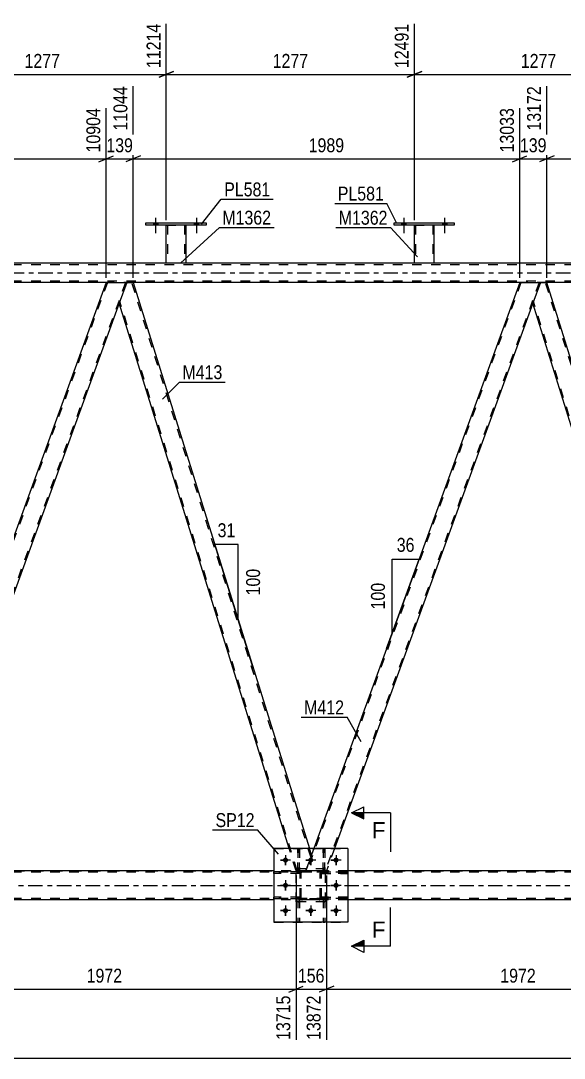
# Model space of a CAD drawing. Header units: millimetres. Extents: x -129 to 712, y -428 to 166.
# Drawn here: x 399 to 510.9, y -160.6 to 52.9 of the extents above; entities that cross this region are included whole.
import ezdxf

# ---------------------------------------------------------------- set-up
doc = ezdxf.new("R2010")
doc.units = ezdxf.units.MM
doc.linetypes.add('DXK_LINE_DOT2', pattern=[3.9198, 1.9599, -1.9599])
doc.linetypes.add('DXK_LINE_DOT3', pattern=[5.9187, 2.979, -0.9799, 0.9799, -0.9799])
doc.styles.add('Arial', font='ARIAL.TTF', dxfattribs={"height": 0.2})
doc.styles.add('Arial Narrow', font='ARIALN.TTF', dxfattribs={"height": 0.2})

# ---------------------------------------------------------------- blocks, each defined once
blk = doc.blocks.new('Part-232816670-5203 - 5056')
at = {"color": 2, "linetype": 'Continuous'}
for p, q in [((506, -1), (504.46, -5.25)), ((506, -1), (507.32, -1)), ((544.02, -118.75), (507.32, -1)), ((540.85, -122), (504.46, -5.25)), ((543.75, -119.49), (542.84, -122)), ((543.75, -119.49), (544.02, -118.75))]:
    blk.add_line(p, q, dxfattribs=at)
at = {"color": 7, "linetype": 'DXK_LINE_DOT2'}
for p, q in [((543.89, -119.12), (507.07, -1)), ((541.1, -122), (504.59, -4.88)), ((544, -118.81), (543.75, -119.49)), ((542.84, -122), (540.85, -122))]:
    blk.add_line(p, q, dxfattribs=at)
blk = doc.blocks.new('Part-232816670-5144 - 5056')
at = {"color": 7, "linetype": 'DXK_LINE_DOT2'}
for p, q in [((466.34, -122.24), (460.94, -122.24)), ((460.94, -122.24), (460.94, -122.56)), ((460.94, -122.56), (466.34, -122.56)), ((461.54, -122.56), (461.54, -122.24)), ((466.34, -122.56), (466.34, -122.24))]:
    blk.add_line(p, q, dxfattribs=at)
blk = doc.blocks.new('Part-232816670-5214 - 5056')
at = {"color": 7, "linetype": 'DXK_LINE_DOT2'}
for p, q in [((599.14, 2.68), (183.67, 2.68)), ((433.01, 3), (429.01, 3)), ((484.09, 3), (480.09, 3)), ((599.14, -0.68), (183.67, -0.68)), ((422.19, -1), (416.61, -1)), ((507.32, -1), (501.75, -1))]:
    blk.add_line(p, q, dxfattribs=at)
at = {"color": 2, "linetype": 'Continuous'}
for p, q in [((429.01, 3), (381.93, 3)), ((480.09, 3), (433.01, 3)), ((531.17, 3), (484.09, 3)), ((416.61, -1), (337.05, -1)), ((501.75, -1), (422.19, -1)), ((586.88, -1), (507.32, -1))]:
    blk.add_line(p, q, dxfattribs=at)
at = {"color": 7, "linetype": 'DXK_LINE_DOT3'}
blk.add_line((183.67, 1), (599.14, 1), dxfattribs=at)
blk = doc.blocks.new('Part-232816670-5078 - 5056')
at = {"color": 7, "linetype": 'DXK_LINE_DOT2'}
for p, q in [((460.94, -122.56), (460.94, -122.24)), ((460.94, -122.24), (466.34, -122.24)), ((466.34, -122.56), (460.94, -122.56)), ((461.54, -122.56), (461.54, -122.24)), ((466.34, -122.24), (466.34, -122.56))]:
    blk.add_line(p, q, dxfattribs=at)
blk = doc.blocks.new('Part-232816670-5083 - 5056')
at = {"color": 2, "linetype": 'Continuous'}
for p, q in [((466.34, -117.4), (451.14, -117.4)), ((451.14, -117.4), (451.14, -132.6)), ((466.34, -117.4), (466.34, -132.6)), ((466.34, -132.6), (451.14, -132.6))]:
    blk.add_line(p, q, dxfattribs=at)
blk = doc.blocks.new('Part-232816670-5137 - 5056')
at = {"color": 7, "linetype": 'DXK_LINE_DOT2'}
for p, q in [((460.94, -127.76), (460.94, -127.44)), ((460.94, -127.44), (466.34, -127.44)), ((466.34, -127.76), (460.94, -127.76)), ((461.54, -127.76), (461.54, -127.44)), ((466.34, -127.44), (466.34, -127.76))]:
    blk.add_line(p, q, dxfattribs=at)
blk = doc.blocks.new('Part-232816670-5084 - 5056')
at = {"color": 7, "linetype": 'DXK_LINE_DOT2'}
for p, q in [((451.14, -117.4), (451.14, -132.6)), ((451.14, -117.4), (466.34, -117.4)), ((466.34, -117.4), (466.34, -132.6)), ((451.14, -132.6), (466.34, -132.6))]:
    blk.add_line(p, q, dxfattribs=at)
blk = doc.blocks.new('Bolt-232816670-63813 - 5056')
at = {"linetype": 'Continuous'}
for points in [[(426.37, 10.84), (427.25, 10.84), (427.25, 11.32), (426.37, 11.32)], [(434.77, 10.84), (435.65, 10.84), (435.65, 11.32), (434.77, 11.32)]]:
    blk.add_hatch(color=1, dxfattribs=at).paths.add_polyline_path(points)
at = {"color": 1, "linetype": 'Continuous'}
for p, q in [((426.37, 11.32), (426.37, 10.84)), ((426.81, 12.32), (426.81, 9.2)), ((427.25, 11.32), (427.25, 10.84)), ((434.77, 11.32), (434.77, 10.84)), ((435.21, 12.32), (435.21, 9.2)), ((435.65, 11.32), (435.65, 10.84))]:
    blk.add_line(p, q, dxfattribs=at)
blk = doc.blocks.new('Part-232816670-5131 - 5056')
at = {"color": 2, "linetype": 'Continuous'}
blk.add_line((461.61, -117.4), (461.29, -117.4), dxfattribs=at)
at = {"color": 7, "linetype": 'DXK_LINE_DOT2'}
for p, q in [((461.29, -117.4), (461.29, -122.24)), ((461.61, -122.24), (461.61, -117.4)), ((461.29, -121.64), (461.61, -121.64)), ((461.29, -122.24), (461.61, -122.24))]:
    blk.add_line(p, q, dxfattribs=at)
blk = doc.blocks.new('Part-232816670-5142 - 5056')
at = {"color": 7, "linetype": 'DXK_LINE_DOT2'}
for p, q in [((456.54, -122.24), (451.14, -122.24)), ((451.14, -122.24), (451.14, -122.56)), ((456.54, -122.56), (451.14, -122.56)), ((455.94, -122.56), (455.94, -122.24)), ((456.54, -122.56), (456.54, -122.24))]:
    blk.add_line(p, q, dxfattribs=at)
blk = doc.blocks.new('Part-232816670-5119 - 5056')
at = {"color": 7, "linetype": 'DXK_LINE_DOT2'}
for p, q in [((599.14, -122.32), (-61.1, -122.32)), ((25.46, -122), (599.14, -122)), ((466.34, -122), (451.14, -122)), ((599.14, -127.68), (-61.1, -127.68)), ((466.34, -128), (451.14, -128))]:
    blk.add_line(p, q, dxfattribs=at)
at = {"color": 2, "linetype": 'Continuous'}
for p, q in [((451.14, -122), (210.93, -122)), ((599.14, -122), (466.34, -122)), ((451.14, -128), (210.93, -128)), ((599.14, -128), (466.34, -128))]:
    blk.add_line(p, q, dxfattribs=at)
at = {"color": 7, "linetype": 'DXK_LINE_DOT3'}
blk.add_line((-61.1, -125), (599.14, -125), dxfattribs=at)
blk = doc.blocks.new('Part-232816670-5128 - 5056')
at = {"color": 7, "linetype": 'DXK_LINE_DOT2'}
for p, q in [((456.41, -127.76), (456.09, -127.76)), ((456.09, -127.76), (456.09, -132.6)), ((456.41, -127.76), (456.41, -132.6)), ((456.09, -128.36), (456.41, -128.36)), ((456.09, -132.6), (456.41, -132.6))]:
    blk.add_line(p, q, dxfattribs=at)
blk = doc.blocks.new('Part-232816670-5198 - 5056')
at = {"color": 7, "linetype": 'DXK_LINE_DOT2'}
for p, q in [((502, -1), (457.96, -122)), ((505.75, -1), (461.71, -122)), ((506, -1), (504.46, -5.25)), ((459.38, -117.4), (457.71, -122)), ((463.64, -117.4), (461.96, -122)), ((461.96, -122), (457.71, -122))]:
    blk.add_line(p, q, dxfattribs=at)
at = {"color": 2, "linetype": 'Continuous'}
for p, q in [((501.75, -1), (459.38, -117.4)), ((501.75, -1), (506, -1)), ((504.46, -5.25), (463.64, -117.4))]:
    blk.add_line(p, q, dxfattribs=at)
blk = doc.blocks.new('Part-232816670-5134 - 5056')
at = {"color": 2, "linetype": 'Continuous'}
blk.add_line((456.41, -117.4), (456.09, -117.4), dxfattribs=at)
at = {"color": 7, "linetype": 'DXK_LINE_DOT2'}
for p, q in [((456.09, -117.4), (456.09, -122.24)), ((456.41, -122.24), (456.41, -117.4)), ((456.09, -121.64), (456.41, -121.64)), ((456.09, -122.24), (456.41, -122.24))]:
    blk.add_line(p, q, dxfattribs=at)
blk = doc.blocks.new('Part-232816670-5135 - 5056')
at = {"color": 7, "linetype": 'DXK_LINE_DOT2'}
for p, q in [((456.54, -127.44), (451.14, -127.44)), ((451.14, -127.76), (451.14, -127.44)), ((456.54, -127.76), (451.14, -127.76)), ((455.94, -127.76), (455.94, -127.44)), ((456.54, -127.44), (456.54, -127.76))]:
    blk.add_line(p, q, dxfattribs=at)
blk = doc.blocks.new('Part-232816670-5136 - 5056')
at = {"color": 7, "linetype": 'DXK_LINE_DOT2'}
for p, q in [((456.54, -122.24), (451.14, -122.24)), ((451.14, -122.56), (451.14, -122.24)), ((456.54, -122.56), (451.14, -122.56)), ((455.94, -122.56), (455.94, -122.24)), ((456.54, -122.24), (456.54, -122.56))]:
    blk.add_line(p, q, dxfattribs=at)
blk = doc.blocks.new('Part-232816670-63789 - 5056')
at = {"color": 2, "linetype": 'Continuous'}
for p, q in [((475.89, 10.84), (475.89, 11.32)), ((475.89, 11.32), (488.29, 11.32)), ((488.29, 10.84), (475.89, 10.84)), ((488.29, 11.32), (488.29, 10.84))]:
    blk.add_line(p, q, dxfattribs=at)
blk = doc.blocks.new('Part-232816670-63786 - 5056')
at = {"color": 2, "linetype": 'Continuous'}
for p, q in [((429.01, 3), (429.01, 10.84)), ((433.01, 10.84), (433.01, 3)), ((432.98, 3), (429.01, 3)), ((433.01, 3), (432.98, 3))]:
    blk.add_line(p, q, dxfattribs=at)
at = {"color": 7, "linetype": 'DXK_LINE_DOT2'}
for p, q in [((429.01, 10.84), (433.01, 10.84)), ((429.01, 10.84), (429.01, 10.84)), ((429.01, 10.84), (429.01, 10.84)), ((429.25, 10.84), (429.25, 3)), ((432.77, 10.84), (432.77, 3)), ((433.01, 10.84), (433.01, 10.84)), ((433.01, 10.84), (433.01, 10.84)), ((432.76, 3), (432.77, 3))]:
    blk.add_line(p, q, dxfattribs=at)
blk = doc.blocks.new('Part-232816670-5143 - 5056')
at = {"color": 7, "linetype": 'DXK_LINE_DOT2'}
for p, q in [((466.34, -127.44), (460.94, -127.44)), ((460.94, -127.44), (460.94, -127.76)), ((460.94, -127.76), (466.34, -127.76)), ((461.54, -127.76), (461.54, -127.44)), ((466.34, -127.76), (466.34, -127.44))]:
    blk.add_line(p, q, dxfattribs=at)
blk = doc.blocks.new('Part-232816670-5147 - 5056')
at = {"color": 7, "linetype": 'DXK_LINE_DOT2'}
for p, q in [((461.61, -127.76), (461.29, -127.76)), ((461.29, -127.76), (461.29, -132.6)), ((461.61, -127.76), (461.61, -132.6)), ((461.29, -128.36), (461.61, -128.36)), ((461.29, -132.6), (461.61, -132.6))]:
    blk.add_line(p, q, dxfattribs=at)
blk = doc.blocks.new('Part-232816670-5266 - 5056')
at = {"color": 7, "linetype": 'DXK_LINE_DOT2'}
for p, q in [((416.87, -1), (372.83, -122)), ((420.61, -1), (376.57, -122)), ((420.87, -1), (419.32, -5.25)), ((373.75, -118.75), (372.57, -122)), ((376.83, -122), (372.57, -122))]:
    blk.add_line(p, q, dxfattribs=at)
at = {"color": 2, "linetype": 'Continuous'}
for p, q in [((416.61, -1), (373.75, -118.75)), ((416.61, -1), (420.87, -1)), ((419.32, -5.25), (376.83, -122))]:
    blk.add_line(p, q, dxfattribs=at)
blk = doc.blocks.new('Part-232816670-5271 - 5056')
at = {"color": 2, "linetype": 'Continuous'}
for p, q in [((420.87, -1), (419.32, -5.25)), ((420.87, -1), (422.19, -1)), ((422.19, -1), (458.47, -117.4)), ((454.28, -117.4), (419.32, -5.25))]:
    blk.add_line(p, q, dxfattribs=at)
at = {"color": 7, "linetype": 'DXK_LINE_DOT2'}
for p, q in [((458.75, -119.12), (421.93, -1)), ((455.96, -122), (419.46, -4.88)), ((455.71, -122), (454.28, -117.4)), ((458.89, -118.75), (458.47, -117.4)), ((457.71, -122), (458.89, -118.75)), ((455.71, -122), (457.71, -122))]:
    blk.add_line(p, q, dxfattribs=at)
blk = doc.blocks.new('Part-232816670-63787 - 5056')
at = {"color": 2, "linetype": 'Continuous'}
for p, q in [((424.81, 10.84), (424.81, 11.32)), ((424.81, 11.32), (437.21, 11.32)), ((437.21, 10.84), (424.81, 10.84)), ((437.21, 11.32), (437.21, 10.84))]:
    blk.add_line(p, q, dxfattribs=at)
blk = doc.blocks.new('Part-232816670-5347 - 5056')
at = {"color": 7, "linetype": 'DXK_LINE_DOT2'}
for p, q in [((456.54, -127.44), (451.14, -127.44)), ((451.14, -127.44), (451.14, -127.76)), ((456.54, -127.76), (451.14, -127.76)), ((455.94, -127.76), (455.94, -127.44)), ((456.54, -127.76), (456.54, -127.44))]:
    blk.add_line(p, q, dxfattribs=at)
blk = doc.blocks.new('Part-232816670-5350 - 5056')
at = {"color": 7, "linetype": 'DXK_LINE_DOT2'}
for p, q in [((456.09, -122.24), (456.09, -117.4)), ((456.09, -117.4), (456.41, -117.4)), ((456.41, -117.4), (456.41, -122.24)), ((456.09, -121.64), (456.41, -121.64)), ((456.41, -122.24), (456.09, -122.24))]:
    blk.add_line(p, q, dxfattribs=at)
blk = doc.blocks.new('Part-232816670-5353 - 5056')
at = {"color": 7, "linetype": 'DXK_LINE_DOT2'}
for p, q in [((461.29, -122.24), (461.29, -117.4)), ((461.29, -117.4), (461.61, -117.4)), ((461.61, -117.4), (461.61, -122.24)), ((461.29, -121.64), (461.61, -121.64)), ((461.61, -122.24), (461.29, -122.24))]:
    blk.add_line(p, q, dxfattribs=at)
blk = doc.blocks.new('Part-232816670-5356 - 5056')
at = {"color": 7, "linetype": 'DXK_LINE_DOT2'}
for p, q in [((456.09, -127.76), (456.41, -127.76)), ((456.09, -127.76), (456.09, -132.6)), ((456.41, -127.76), (456.41, -132.6)), ((456.09, -128.36), (456.41, -128.36)), ((456.41, -132.6), (456.09, -132.6))]:
    blk.add_line(p, q, dxfattribs=at)
blk = doc.blocks.new('Part-232816670-5359 - 5056')
at = {"color": 7, "linetype": 'DXK_LINE_DOT2'}
for p, q in [((461.29, -127.76), (461.61, -127.76)), ((461.29, -127.76), (461.29, -132.6)), ((461.61, -127.76), (461.61, -132.6)), ((461.29, -128.36), (461.61, -128.36)), ((461.61, -132.6), (461.29, -132.6))]:
    blk.add_line(p, q, dxfattribs=at)
blk = doc.blocks.new('Part-232816670-5361 - 5056')
at = {"color": 7, "linetype": 'DXK_LINE_DOT2'}
for p, q in [((456.54, -122.48), (456.58, -122.29)), ((456.58, -122.29), (456.54, -122.48)), ((456.54, -127.52), (456.54, -122.48)), ((456.78, -122.48), (456.8, -122.38)), ((456.78, -127.52), (456.78, -122.48)), ((456.8, -122.38), (456.85, -122.31)), ((456.84, -122.03), (457.02, -122)), ((457.02, -122), (456.84, -122.03)), ((456.85, -122.31), (456.93, -122.25)), ((456.93, -122.25), (457.02, -122.24)), ((460.46, -122), (457.02, -122)), ((457.02, -122.24), (460.46, -122.24)), ((460.46, -122), (460.64, -122.03)), ((460.64, -122.03), (460.46, -122)), ((460.46, -122.24), (460.55, -122.25)), ((460.55, -122.25), (460.63, -122.31)), ((460.63, -122.31), (460.68, -122.38)), ((460.68, -122.38), (460.7, -122.48)), ((460.7, -127.52), (460.7, -122.48)), ((460.9, -122.29), (460.94, -122.48)), ((460.94, -122.48), (460.9, -122.29)), ((460.94, -127.52), (460.94, -122.48)), ((456.58, -127.7), (456.54, -127.52)), ((456.54, -127.52), (456.58, -127.7)), ((456.8, -127.61), (456.78, -127.52)), ((456.85, -127.69), (456.8, -127.61)), ((457.02, -128), (456.84, -127.96)), ((456.84, -127.96), (457.02, -128)), ((456.93, -127.74), (456.85, -127.69)), ((457.02, -127.76), (456.93, -127.74)), ((460.46, -127.76), (457.02, -127.76)), ((460.46, -128), (457.02, -128)), ((460.55, -127.74), (460.46, -127.76)), ((460.64, -127.96), (460.46, -128)), ((460.46, -128), (460.64, -127.96)), ((460.63, -127.69), (460.55, -127.74)), ((460.68, -127.61), (460.63, -127.69)), ((460.7, -127.52), (460.68, -127.61)), ((460.94, -127.52), (460.9, -127.7)), ((460.9, -127.7), (460.94, -127.52))]:
    blk.add_line(p, q, dxfattribs=at)
at = {"color": 7, "linetype": 'DXK_LINE_DOT3'}
blk.add_line((458.74, -125), (458.74, -125), dxfattribs=at)
at = {"color": 7, "linetype": 'DXK_LINE_DOT2'}
for centre, start, end in [((457.02, -122.48), 112.5, 157.5), ((457.02, -122.48), 112.5, 157.5), ((460.46, -122.48), 22.5, 67.5), ((460.46, -122.48), 22.5, 67.5), ((457.02, -127.52), 202.5, 247.5), ((457.02, -127.52), 202.5, 247.5), ((460.46, -127.52), 292.5, 337.5), ((460.46, -127.52), 292.5, 337.5)]:
    blk.add_arc(centre, 0.48, start, end, dxfattribs=at)
blk = doc.blocks.new('Part-232816670-5362 - 5056')
at = {"color": 7, "linetype": 'DXK_LINE_DOT2'}
for p, q in [((461.74, -121.6), (455.74, -121.6)), ((455.74, -128.4), (455.74, -121.6)), ((461.74, -128.4), (461.74, -121.6)), ((461.74, -128.4), (455.74, -128.4))]:
    blk.add_line(p, q, dxfattribs=at)
blk = doc.blocks.new('Part-232816670-5363 - 5056')
at = {"color": 7, "linetype": 'DXK_LINE_DOT2'}
for p, q in [((461.74, -121.6), (455.74, -121.6)), ((455.74, -128.4), (455.74, -121.6)), ((461.74, -128.4), (461.74, -121.6)), ((461.74, -128.4), (455.74, -128.4))]:
    blk.add_line(p, q, dxfattribs=at)
blk = doc.blocks.new('Part-232816670-5364 - 5056')
at = {"color": 7, "linetype": 'DXK_LINE_DOT2'}
for p, q in [((456.54, -122.48), (456.58, -122.29)), ((456.58, -122.29), (456.54, -122.48)), ((456.54, -127.52), (456.54, -122.48)), ((456.78, -122.48), (456.8, -122.38)), ((456.78, -127.52), (456.78, -122.48)), ((456.8, -122.38), (456.85, -122.31)), ((456.84, -122.03), (457.02, -122)), ((457.02, -122), (456.84, -122.03)), ((456.85, -122.31), (456.93, -122.25)), ((456.93, -122.25), (457.02, -122.24)), ((460.46, -122), (457.02, -122)), ((457.02, -122.24), (460.46, -122.24)), ((460.46, -122), (460.64, -122.03)), ((460.64, -122.03), (460.46, -122)), ((460.46, -122.24), (460.55, -122.25)), ((460.55, -122.25), (460.63, -122.31)), ((460.63, -122.31), (460.68, -122.38)), ((460.68, -122.38), (460.7, -122.48)), ((460.7, -127.52), (460.7, -122.48)), ((460.9, -122.29), (460.94, -122.48)), ((460.94, -122.48), (460.9, -122.29)), ((460.94, -127.52), (460.94, -122.48)), ((456.58, -127.7), (456.54, -127.52)), ((456.54, -127.52), (456.58, -127.7)), ((456.8, -127.61), (456.78, -127.52)), ((456.85, -127.69), (456.8, -127.61)), ((457.02, -128), (456.84, -127.96)), ((456.84, -127.96), (457.02, -128)), ((456.93, -127.74), (456.85, -127.69)), ((457.02, -127.76), (456.93, -127.74)), ((460.46, -127.76), (457.02, -127.76)), ((460.46, -128), (457.02, -128)), ((460.55, -127.74), (460.46, -127.76)), ((460.64, -127.96), (460.46, -128)), ((460.46, -128), (460.64, -127.96)), ((460.63, -127.69), (460.55, -127.74)), ((460.68, -127.61), (460.63, -127.69)), ((460.7, -127.52), (460.68, -127.61)), ((460.94, -127.52), (460.9, -127.7)), ((460.9, -127.7), (460.94, -127.52))]:
    blk.add_line(p, q, dxfattribs=at)
at = {"color": 7, "linetype": 'DXK_LINE_DOT3'}
blk.add_line((458.74, -125), (458.74, -125), dxfattribs=at)
at = {"color": 7, "linetype": 'DXK_LINE_DOT2'}
for centre, start, end in [((457.02, -122.48), 112.5, 157.5), ((457.02, -122.48), 112.5, 157.5), ((460.46, -122.48), 22.5, 67.5), ((460.46, -122.48), 22.5, 67.5), ((457.02, -127.52), 202.5, 247.5), ((457.02, -127.52), 202.5, 247.5), ((460.46, -127.52), 292.5, 337.5), ((460.46, -127.52), 292.5, 337.5)]:
    blk.add_arc(centre, 0.48, start, end, dxfattribs=at)
blk = doc.blocks.new('Part-232816670-63788 - 5056')
at = {"color": 2, "linetype": 'Continuous'}
for p, q in [((480.09, 3), (480.09, 10.84)), ((484.09, 10.84), (484.09, 3)), ((484.06, 3), (480.09, 3)), ((484.09, 3), (484.06, 3))]:
    blk.add_line(p, q, dxfattribs=at)
at = {"color": 7, "linetype": 'DXK_LINE_DOT2'}
for p, q in [((480.09, 10.84), (484.09, 10.84)), ((480.09, 10.84), (480.09, 10.84)), ((480.09, 10.84), (480.09, 10.84)), ((480.33, 10.84), (480.33, 3)), ((483.85, 10.84), (483.85, 3)), ((484.09, 10.84), (484.09, 10.84)), ((484.09, 10.84), (484.09, 10.84)), ((483.84, 3), (483.85, 3))]:
    blk.add_line(p, q, dxfattribs=at)
blk = doc.blocks.new('Bolt-232816670-5443 - 5056')
at = {"linetype": 'Continuous'}
for points in [[(454.06, -119.8, -1), (453.02, -119.8, -1)], [(459.26, -119.8, -1), (458.22, -119.8, -1)], [(464.46, -119.8, -1), (463.42, -119.8, -1)], [(454.06, -125, -1), (453.02, -125, -1)], [(464.46, -125, -1), (463.42, -125, -1)], [(454.06, -130.2, -1), (453.02, -130.2, -1)], [(459.26, -130.2, -1), (458.22, -130.2, -1)], [(464.46, -130.2, -1), (463.42, -130.2, -1)]]:
    blk.add_hatch(color=1, dxfattribs=at).paths.add_polyline_path(points)
at = {"color": 1, "linetype": 'Continuous'}
for p, q in [((453.54, -118.76), (453.54, -120.84)), ((458.74, -118.76), (458.74, -120.84)), ((463.94, -118.76), (463.94, -120.84)), ((454.58, -119.8), (452.5, -119.8)), ((459.78, -119.8), (457.7, -119.8)), ((464.98, -119.8), (462.9, -119.8)), ((454.58, -125), (452.5, -125)), ((453.54, -123.96), (453.54, -126.04)), ((464.98, -125), (462.9, -125)), ((463.94, -123.96), (463.94, -126.04)), ((454.58, -130.2), (452.5, -130.2)), ((453.54, -129.16), (453.54, -131.24)), ((459.78, -130.2), (457.7, -130.2)), ((458.74, -129.16), (458.74, -131.24)), ((464.98, -130.2), (462.9, -130.2)), ((463.94, -129.16), (463.94, -131.24))]:
    blk.add_line(p, q, dxfattribs=at)
blk = doc.blocks.new('Bolt-232816670-5444 - 5056')
at = {"color": 1, "linetype": 'Continuous'}
for p, q in [((453.54, -118.76), (453.54, -119.45)), ((458.74, -118.76), (458.74, -119.45)), ((463.94, -118.76), (463.94, -119.45)), ((452.5, -119.8), (453.19, -119.8)), ((453.54, -120.84), (453.54, -120.14)), ((454.58, -119.8), (453.89, -119.8)), ((457.7, -119.8), (458.39, -119.8)), ((458.74, -120.84), (458.74, -120.14)), ((459.78, -119.8), (459.09, -119.8)), ((462.9, -119.8), (463.59, -119.8)), ((463.94, -120.84), (463.94, -120.14)), ((464.98, -119.8), (464.29, -119.8)), ((452.5, -125), (453.19, -125)), ((453.54, -123.96), (453.54, -124.65)), ((453.54, -126.04), (453.54, -125.34)), ((454.58, -125), (453.89, -125)), ((462.9, -125), (463.59, -125)), ((463.94, -123.96), (463.94, -124.65)), ((463.94, -126.04), (463.94, -125.34)), ((464.98, -125), (464.29, -125)), ((452.5, -130.2), (453.19, -130.2)), ((453.54, -129.16), (453.54, -129.85)), ((454.58, -130.2), (453.89, -130.2)), ((457.7, -130.2), (458.39, -130.2)), ((458.74, -129.16), (458.74, -129.85)), ((459.78, -130.2), (459.09, -130.2)), ((462.9, -130.2), (463.59, -130.2)), ((463.94, -129.16), (463.94, -129.85)), ((464.98, -130.2), (464.29, -130.2)), ((453.54, -131.24), (453.54, -130.54)), ((458.74, -131.24), (458.74, -130.54)), ((463.94, -131.24), (463.94, -130.54))]:
    blk.add_line(p, q, dxfattribs=at)
blk = doc.blocks.new('Bolt-232816670-63812 - 5056')
at = {"linetype": 'Continuous'}
for points in [[(426.37, 10.84), (427.25, 10.84), (427.25, 11.32), (426.37, 11.32)], [(434.77, 10.84), (435.65, 10.84), (435.65, 11.32), (434.77, 11.32)]]:
    blk.add_hatch(color=1, dxfattribs=at).paths.add_polyline_path(points)
at = {"color": 1, "linetype": 'Continuous'}
for p, q in [((426.37, 11.32), (426.37, 10.84)), ((426.81, 12.32), (426.81, 9.2)), ((427.25, 11.32), (427.25, 10.84)), ((434.77, 11.32), (434.77, 10.84)), ((435.21, 12.32), (435.21, 9.2)), ((435.65, 11.32), (435.65, 10.84))]:
    blk.add_line(p, q, dxfattribs=at)
blk = doc.blocks.new('Bolt-232816670-63814 - 5056')
at = {"linetype": 'Continuous'}
for points in [[(477.45, 10.84), (478.33, 10.84), (478.33, 11.32), (477.45, 11.32)], [(485.85, 10.84), (486.73, 10.84), (486.73, 11.32), (485.85, 11.32)]]:
    blk.add_hatch(color=1, dxfattribs=at).paths.add_polyline_path(points)
at = {"color": 1, "linetype": 'Continuous'}
for p, q in [((477.45, 11.32), (477.45, 10.84)), ((477.89, 12.32), (477.89, 9.2)), ((478.33, 11.32), (478.33, 10.84)), ((485.85, 11.32), (485.85, 10.84)), ((486.29, 12.32), (486.29, 9.2)), ((486.73, 11.32), (486.73, 10.84))]:
    blk.add_line(p, q, dxfattribs=at)
blk = doc.blocks.new('Bolt-232816670-63815 - 5056')
at = {"linetype": 'Continuous'}
for points in [[(477.45, 10.84), (478.33, 10.84), (478.33, 11.32), (477.45, 11.32)], [(485.85, 10.84), (486.73, 10.84), (486.73, 11.32), (485.85, 11.32)]]:
    blk.add_hatch(color=1, dxfattribs=at).paths.add_polyline_path(points)
at = {"color": 1, "linetype": 'Continuous'}
for p, q in [((477.45, 11.32), (477.45, 10.84)), ((477.89, 12.32), (477.89, 9.2)), ((478.33, 11.32), (478.33, 10.84)), ((485.85, 11.32), (485.85, 10.84)), ((486.29, 12.32), (486.29, 9.2)), ((486.73, 11.32), (486.73, 10.84))]:
    blk.add_line(p, q, dxfattribs=at)
blk = doc.blocks.new('StraightDimension-232816670-81063 - 5056')
at = {"color": 7, "linetype": 'Continuous'}
for p, q in [((455.71, -123), (455.71, -156.8)), ((461.96, -123), (461.96, -156.8)), ((454.21, -146.96), (457.21, -145.76)), ((455.71, -146.36), (461.96, -146.36)), ((463.46, -145.76), (460.46, -146.96))]:
    blk.add_line(p, q, dxfattribs=at)
at = {"color": 0}
blk.add_wipeout([(462.18, -145.61), (462.18, -141.41), (455.49, -141.41), (455.49, -145.61)], dxfattribs=at)
at = {"color": 0, "linetype": 'Continuous'}
blk.add_wipeout([(461.36, -147.06), (457.16, -147.06), (457.16, -157.4), (461.36, -157.4)], dxfattribs=at)
at = {"color": 3, "style": 'Arial Narrow'}
blk.add_text('156', height=2.863, dxfattribs=at).set_placement((456.09, -145.01))
at = {"color": 3, "linetype": 'Continuous', "style": 'Arial Narrow'}
blk.add_text('13872', height=2.863, rotation=90.0002, dxfattribs=at).set_placement((460.76, -156.8))
blk = doc.blocks.new('StraightDimension-232816670-81762 - 5056')
at = {"color": 7, "linetype": 'Continuous'}
for p, q in [((429.01, 11.84), (429.01, 52.28)), ((480.09, 11.84), (480.09, 52.28)), ((430.51, 42.44), (427.51, 41.24)), ((429.01, 41.84), (480.09, 41.84)), ((478.59, 41.24), (481.59, 42.44))]:
    blk.add_line(p, q, dxfattribs=at)
at = {"color": 0, "linetype": 'Continuous'}
blk.add_wipeout([(479.49, 52.88), (475.29, 52.88), (475.29, 42.54), (479.49, 42.54)], dxfattribs=at)
at = {"color": 0}
blk.add_wipeout([(458.81, 42.59), (458.81, 46.79), (450.3, 46.79), (450.3, 42.59)], dxfattribs=at)
at = {"color": 3, "linetype": 'Continuous', "style": 'Arial Narrow'}
blk.add_text('12491', height=2.863, rotation=90.0002, dxfattribs=at).set_placement((478.89, 43.14))
at = {"color": 3, "style": 'Arial Narrow'}
blk.add_text('1277', height=2.863, dxfattribs=at).set_placement((450.9, 43.19))
blk = doc.blocks.new('StraightDimension-232816670-37221 - 5056')
at = {"color": 7, "linetype": 'Continuous'}
for p, q in [((507.32, 0), (507.32, 39.42)), ((586.88, 0), (586.88, 34.92)), ((508.82, 25.08), (505.82, 23.88)), ((507.32, 24.48), (586.88, 24.48)), ((585.38, 23.88), (588.38, 25.08))]:
    blk.add_line(p, q, dxfattribs=at)
at = {"color": 0, "linetype": 'Continuous'}
blk.add_wipeout([(586.28, 35.52), (582.08, 35.52), (582.08, 25.18), (586.28, 25.18)], dxfattribs=at)
at = {"color": 0}
blk.add_wipeout([(551.36, 25.23), (551.36, 29.43), (542.84, 29.43), (542.84, 25.23)], dxfattribs=at)
at = {"color": 3, "linetype": 'Continuous', "style": 'Arial Narrow'}
blk.add_text('15161', height=2.863, rotation=90.0002, dxfattribs=at).set_placement((585.68, 25.78))
at = {"color": 3, "style": 'Arial Narrow'}
blk.add_text('1989', height=2.863, dxfattribs=at).set_placement((543.44, 25.83))
blk = doc.blocks.new('StraightDimension-232816670-81062 - 5056')
at = {"color": 7, "linetype": 'Continuous'}
for p, q in [((461.96, -123), (461.96, -156.8)), ((540.85, -123), (540.85, -156.8)), ((463.46, -145.76), (460.46, -146.96)), ((461.96, -146.36), (540.85, -146.36)), ((539.35, -146.96), (542.35, -145.76))]:
    blk.add_line(p, q, dxfattribs=at)
at = {"color": 0}
blk.add_wipeout([(505.66, -145.61), (505.66, -141.41), (497.15, -141.41), (497.15, -145.61)], dxfattribs=at)
at = {"color": 0, "linetype": 'Continuous'}
blk.add_wipeout([(540.25, -147.06), (536.05, -147.06), (536.05, -157.4), (540.25, -157.4)], dxfattribs=at)
at = {"color": 3, "style": 'Arial Narrow'}
blk.add_text('1972', height=2.863, dxfattribs=at).set_placement((497.75, -145.01))
at = {"color": 3, "linetype": 'Continuous', "style": 'Arial Narrow'}
blk.add_text('15844', height=2.863, rotation=90.0002, dxfattribs=at).set_placement((539.65, -156.8))
blk = doc.blocks.new('StraightDimension-232816670-81763 - 5056')
at = {"color": 7, "linetype": 'Continuous'}
for p, q in [((429.01, 11.84), (429.01, 52.28)), ((377.93, 11.84), (377.93, 50.45)), ((379.43, 42.44), (376.43, 41.24)), ((377.93, 41.84), (429.01, 41.84)), ((427.51, 41.24), (430.51, 42.44))]:
    blk.add_line(p, q, dxfattribs=at)
at = {"color": 0, "linetype": 'Continuous'}
blk.add_wipeout([(428.41, 52.88), (424.21, 52.88), (424.21, 42.54), (428.41, 42.54)], dxfattribs=at)
at = {"color": 0}
blk.add_wipeout([(407.73, 42.59), (407.73, 46.79), (399.22, 46.79), (399.22, 42.59)], dxfattribs=at)
at = {"color": 3, "linetype": 'Continuous', "style": 'Arial Narrow'}
blk.add_text('11214', height=2.863, rotation=90.0002, dxfattribs=at).set_placement((427.81, 43.14))
at = {"color": 3, "style": 'Arial Narrow'}
blk.add_text('1277', height=2.863, dxfattribs=at).set_placement((399.82, 43.19))
blk = doc.blocks.new('StraightDimension-232816670-81064 - 5056')
at = {"color": 7, "linetype": 'Continuous'}
for p, q in [((376.83, -123), (376.83, -156.8)), ((455.71, -123), (455.71, -156.8)), ((378.33, -145.76), (375.33, -146.96)), ((376.83, -146.36), (455.71, -146.36)), ((454.21, -146.96), (457.21, -145.76))]:
    blk.add_line(p, q, dxfattribs=at)
at = {"color": 0}
blk.add_wipeout([(420.53, -145.61), (420.53, -141.41), (412.01, -141.41), (412.01, -145.61)], dxfattribs=at)
at = {"color": 0, "linetype": 'Continuous'}
blk.add_wipeout([(455.11, -147.06), (450.91, -147.06), (450.91, -157.4), (455.11, -157.4)], dxfattribs=at)
at = {"color": 3, "style": 'Arial Narrow'}
blk.add_text('1972', height=2.863, dxfattribs=at).set_placement((412.61, -145.01))
at = {"color": 3, "linetype": 'Continuous', "style": 'Arial Narrow'}
blk.add_text('13715', height=2.863, rotation=90.0002, dxfattribs=at).set_placement((454.51, -156.8))
blk = doc.blocks.new('StraightDimension-232816670-37222 - 5056')
at = {"color": 7, "linetype": 'Continuous'}
for p, q in [((507.32, 0), (507.32, 39.42)), ((501.75, 0), (501.75, 34.92)), ((500.25, 23.88), (503.25, 25.08)), ((501.75, 24.48), (507.32, 24.48)), ((508.82, 25.08), (505.82, 23.88))]:
    blk.add_line(p, q, dxfattribs=at)
at = {"color": 0}
blk.add_wipeout([(507.88, 25.23), (507.88, 29.43), (501.19, 29.43), (501.19, 25.23)], dxfattribs=at)
at = {"color": 0, "linetype": 'Continuous'}
blk.add_wipeout([(506.72, 40.02), (502.52, 40.02), (502.52, 29.68), (506.72, 29.68)], dxfattribs=at)
at = {"color": 3, "linetype": 'Continuous', "style": 'Arial Narrow'}
blk.add_text('13172', height=2.863, rotation=90.0002, dxfattribs=at).set_placement((506.12, 30.28))
at = {"color": 3, "style": 'Arial Narrow'}
blk.add_text('139', height=2.863, dxfattribs=at).set_placement((501.79, 25.83))
blk = doc.blocks.new('AngleDimension-232816670-62145 - 5056')
at = {"color": 7, "linetype": 'Continuous'}
for p, q in [((475.5, -57.88), (481.04, -57.88)), ((475.5, -73.1), (481.04, -57.88)), ((475.5, -73.1), (475.5, -57.88)), ((474.35, -76.27), (475.5, -73.1))]:
    blk.add_line(p, q, dxfattribs=at)
at = {"color": 0}
for points in [[(480.7, -56.98), (480.7, -52.78), (475.84, -52.78), (475.84, -56.98)], [(474.6, -62.15), (470.4, -62.15), (470.4, -68.83), (474.6, -68.83)]]:
    blk.add_wipeout(points, dxfattribs=at)
at = {"color": 3, "style": 'Arial Narrow'}
blk.add_text('36', height=2.863, dxfattribs=at).set_placement((476.44, -56.38))
blk.add_text('100', height=2.863, rotation=90.0002, dxfattribs=at).set_placement((474, -68.23))
blk = doc.blocks.new('StraightDimension-232816670-37223 - 5056')
at = {"color": 7, "linetype": 'Continuous'}
for p, q in [((422.19, 0), (422.19, 39.42)), ((501.75, 0), (501.75, 34.92)), ((423.69, 25.08), (420.69, 23.88)), ((422.19, 24.48), (501.75, 24.48)), ((500.25, 23.88), (503.25, 25.08))]:
    blk.add_line(p, q, dxfattribs=at)
at = {"color": 0, "linetype": 'Continuous'}
blk.add_wipeout([(501.15, 35.52), (496.95, 35.52), (496.95, 25.18), (501.15, 25.18)], dxfattribs=at)
at = {"color": 0}
blk.add_wipeout([(466.22, 25.23), (466.22, 29.43), (457.71, 29.43), (457.71, 25.23)], dxfattribs=at)
at = {"color": 3, "linetype": 'Continuous', "style": 'Arial Narrow'}
blk.add_text('13033', height=2.863, rotation=90.0002, dxfattribs=at).set_placement((500.55, 25.78))
at = {"color": 3, "style": 'Arial Narrow'}
blk.add_text('1989', height=2.863, dxfattribs=at).set_placement((458.31, 25.83))
blk = doc.blocks.new('StraightDimension-232816670-37224 - 5056')
at = {"color": 7, "linetype": 'Continuous'}
for p, q in [((422.19, 0), (422.19, 39.42)), ((416.61, 0), (416.61, 34.92)), ((415.11, 23.88), (418.11, 25.08)), ((416.61, 24.48), (422.19, 24.48)), ((423.69, 25.08), (420.69, 23.88))]:
    blk.add_line(p, q, dxfattribs=at)
at = {"color": 0}
blk.add_wipeout([(422.74, 25.23), (422.74, 29.43), (416.06, 29.43), (416.06, 25.23)], dxfattribs=at)
at = {"color": 0, "linetype": 'Continuous'}
blk.add_wipeout([(421.59, 40.02), (417.39, 40.02), (417.39, 29.68), (421.59, 29.68)], dxfattribs=at)
at = {"color": 3, "linetype": 'Continuous', "style": 'Arial Narrow'}
blk.add_text('11044', height=2.863, rotation=90.0002, dxfattribs=at).set_placement((420.99, 30.28))
at = {"color": 3, "style": 'Arial Narrow'}
blk.add_text('139', height=2.863, dxfattribs=at).set_placement((416.66, 25.83))
blk = doc.blocks.new('StraightDimension-232816670-37225 - 5056')
at = {"color": 7, "linetype": 'Continuous'}
for p, q in [((337.05, 0), (337.05, 37.59)), ((416.61, 0), (416.61, 34.92)), ((338.55, 25.08), (335.55, 23.88)), ((337.05, 24.48), (416.61, 24.48)), ((415.11, 23.88), (418.11, 25.08))]:
    blk.add_line(p, q, dxfattribs=at)
at = {"color": 0, "linetype": 'Continuous'}
blk.add_wipeout([(416.01, 35.52), (411.81, 35.52), (411.81, 25.18), (416.01, 25.18)], dxfattribs=at)
at = {"color": 0}
blk.add_wipeout([(381.09, 25.23), (381.09, 29.43), (372.58, 29.43), (372.58, 25.23)], dxfattribs=at)
at = {"color": 3, "linetype": 'Continuous', "style": 'Arial Narrow'}
blk.add_text('10904', height=2.863, rotation=90.0002, dxfattribs=at).set_placement((415.41, 25.78))
at = {"color": 3, "style": 'Arial Narrow'}
blk.add_text('1989', height=2.863, dxfattribs=at).set_placement((373.18, 25.83))
blk = doc.blocks.new('StraightDimension-232816670-79061 - 5056')
at = {"color": 7, "linetype": 'Continuous'}
blk.add_line((-74, -160.57), (657.63, -160.57), dxfattribs=at)
blk = doc.blocks.new('AngleDimension-232816670-62201 - 5056')
at = {"color": 7, "linetype": 'Continuous'}
for p, q in [((443.8, -54.87), (438.98, -54.87)), ((443.8, -70.34), (438.98, -54.87)), ((443.8, -70.34), (443.8, -54.87)), ((446.97, -80.52), (443.8, -70.34))]:
    blk.add_line(p, q, dxfattribs=at)
at = {"color": 0}
for points in [[(443.82, -53.97), (443.82, -49.77), (438.96, -49.77), (438.96, -53.97)], [(448.9, -59.26), (444.7, -59.26), (444.7, -65.95), (448.9, -65.95)]]:
    blk.add_wipeout(points, dxfattribs=at)
at = {"color": 3, "style": 'Arial Narrow'}
blk.add_text('31', height=2.863, dxfattribs=at).set_placement((439.56, -53.37))
blk.add_text('100', height=2.863, rotation=90.0002, dxfattribs=at).set_placement((448.3, -65.35))
blk = doc.blocks.new('StraightDimension-232816670-81761 - 5056')
at = {"color": 7, "linetype": 'Continuous'}
for p, q in [((480.09, 11.84), (480.09, 52.28)), ((531.17, 11.84), (531.17, 52.28)), ((481.59, 42.44), (478.59, 41.24)), ((480.09, 41.84), (531.17, 41.84)), ((529.67, 41.24), (532.67, 42.44))]:
    blk.add_line(p, q, dxfattribs=at)
at = {"color": 0, "linetype": 'Continuous'}
blk.add_wipeout([(530.57, 52.88), (526.37, 52.88), (526.37, 42.54), (530.57, 42.54)], dxfattribs=at)
at = {"color": 0}
blk.add_wipeout([(509.89, 42.59), (509.89, 46.79), (501.38, 46.79), (501.38, 42.59)], dxfattribs=at)
at = {"color": 3, "linetype": 'Continuous', "style": 'Arial Narrow'}
blk.add_text('13769', height=2.863, rotation=90.0002, dxfattribs=at).set_placement((529.97, 43.14))
at = {"color": 3, "style": 'Arial Narrow'}
blk.add_text('1277', height=2.863, dxfattribs=at).set_placement((501.98, 43.19))
blk = doc.blocks.new('Mark-232816670-5079 - 5056')
at = {"color": 0}
blk.add_wipeout([(447.18, -113.01), (447.18, -110.01), (439.14, -110.01), (439.14, -113.01)], dxfattribs=at)
blk.add_wipeout([(447.18, -113.01), (447.18, -110.01), (439.14, -110.01), (439.14, -113.01)], dxfattribs=at)
at = {"color": 30, "linetype": 'Continuous'}
for p in [(438.54, -113.61), (452.13, -118.55)]:
    blk.add_line(p, (447.78, -113.61), dxfattribs=at)
at = {"color": 3, "style": 'Arial Narrow'}
blk.add_text('SP12', height=2.863, dxfattribs=at).set_placement((439.14, -113.01))
blk = doc.blocks.new('SectionMark-232816670-6627 - 5056')
at = {"linetype": 'Continuous'}
for points in [[(469.63, -110.07), (469.63, -111.32), (467.13, -110.07)], [(469.63, -136.29), (469.63, -137.54), (467.13, -137.54)]]:
    blk.add_hatch(color=6, dxfattribs=at).paths.add_polyline_path(points)
at = {"color": 6, "linetype": 'Continuous'}
for p, q in [((467.13, -110.07), (469.63, -108.82)), ((469.63, -111.32), (469.63, -108.82)), ((475.13, -110.07), (467.13, -110.07)), ((467.13, -110.07), (469.63, -111.32)), ((467.13, -137.54), (469.63, -136.29)), ((469.63, -136.29), (469.63, -138.79)), ((475.13, -137.54), (467.13, -137.54)), ((469.63, -138.79), (467.13, -137.54))]:
    blk.add_line(p, q, dxfattribs=at)
at = {"color": 0, "linetype": 'Continuous'}
for points in [[(474.13, -115.32), (474.13, -111.82), (471.28, -111.82), (471.28, -115.32)], [(474.13, -135.79), (474.13, -132.29), (471.28, -132.29), (471.28, -135.79)]]:
    blk.add_wipeout(points, dxfattribs=at)
at = {"color": 6, "linetype": 'Continuous'}
for p, q in [((475.13, -110.07), (475.13, -118.07)), ((475.13, -137.54), (475.13, -129.54))]:
    blk.add_line(p, q, dxfattribs=at)
at = {"color": 3, "linetype": 'Continuous', "style": 'Arial'}
for p in [(471.28, -115.32), (471.28, -135.79)]:
    blk.add_text('F', height=3.34, dxfattribs=at).set_placement(p)
blk = doc.blocks.new('Mark-232816670-38118 - 5056')
at = {"color": 0}
blk.add_wipeout([(465.6, -89.82), (465.6, -86.82), (457.38, -86.82), (457.38, -89.82)], dxfattribs=at)
blk.add_wipeout([(465.6, -89.82), (465.6, -86.82), (457.38, -86.82), (457.38, -89.82)], dxfattribs=at)
at = {"color": 30, "linetype": 'Continuous'}
for p in [(456.78, -90.42), (469.09, -95.5)]:
    blk.add_line(p, (466.2, -90.42), dxfattribs=at)
at = {"color": 3, "style": 'Arial Narrow'}
blk.add_text('M412', height=2.863, dxfattribs=at).set_placement((457.38, -89.82))
blk = doc.blocks.new('Mark-232816670-81578 - 5056')
at = {"color": 0}
blk.add_wipeout([(450.59, 10.94), (450.59, 13.94), (440.53, 13.94), (440.53, 10.94)], dxfattribs=at)
blk.add_wipeout([(450.59, 10.94), (450.59, 13.94), (440.53, 13.94), (440.53, 10.94)], dxfattribs=at)
at = {"color": 30, "linetype": 'Continuous'}
for p, q in [((431.91, 3), (439.93, 10.34)), ((439.93, 10.34), (451.19, 10.34))]:
    blk.add_line(p, q, dxfattribs=at)
at = {"color": 3, "style": 'Arial Narrow'}
blk.add_text('M1362', height=2.863, dxfattribs=at).set_placement((440.53, 10.94))
blk = doc.blocks.new('Mark-232816670-38154 - 5056')
at = {"color": 0}
blk.add_wipeout([(440.55, -20.86), (440.55, -17.86), (432.33, -17.86), (432.33, -20.86)], dxfattribs=at)
blk.add_wipeout([(440.55, -20.86), (440.55, -17.86), (432.33, -17.86), (432.33, -20.86)], dxfattribs=at)
at = {"color": 30, "linetype": 'Continuous'}
for p, q in [((428.19, -24.99), (431.73, -21.46)), ((431.73, -21.46), (441.15, -21.46))]:
    blk.add_line(p, q, dxfattribs=at)
at = {"color": 3, "style": 'Arial Narrow'}
blk.add_text('M413', height=2.863, dxfattribs=at).set_placement((432.33, -20.86))
blk = doc.blocks.new('Mark-232816670-81581 - 5056')
at = {"color": 0}
blk.add_wipeout([(450.43, 16.75), (450.43, 19.75), (440.92, 19.75), (440.92, 16.75)], dxfattribs=at)
blk.add_wipeout([(450.43, 16.75), (450.43, 19.75), (440.92, 19.75), (440.92, 16.75)], dxfattribs=at)
at = {"color": 30, "linetype": 'Continuous'}
for p, q in [((436.24, 11.05), (440.32, 16.15)), ((440.32, 16.15), (451.03, 16.15))]:
    blk.add_line(p, q, dxfattribs=at)
at = {"color": 3, "style": 'Arial Narrow'}
blk.add_text('PL581', height=2.863, dxfattribs=at).set_placement((440.92, 16.75))
blk = doc.blocks.new('Mark-232816670-81584 - 5056')
at = {"color": 0}
blk.add_wipeout([(474.55, 10.92), (474.55, 13.92), (464.5, 13.92), (464.5, 10.92)], dxfattribs=at)
blk.add_wipeout([(474.55, 10.92), (474.55, 13.92), (464.5, 13.92), (464.5, 10.92)], dxfattribs=at)
at = {"color": 30, "linetype": 'Continuous'}
for p in [(463.9, 10.32), (480.68, 4.34)]:
    blk.add_line(p, (475.15, 10.32), dxfattribs=at)
at = {"color": 3, "style": 'Arial Narrow'}
blk.add_text('M1362', height=2.863, dxfattribs=at).set_placement((464.5, 10.92))
blk = doc.blocks.new('Mark-232816670-81587 - 5056')
at = {"color": 0}
blk.add_wipeout([(473.8, 15.89), (473.8, 18.89), (464.3, 18.89), (464.3, 15.89)], dxfattribs=at)
blk.add_wipeout([(473.8, 15.89), (473.8, 18.89), (464.3, 18.89), (464.3, 15.89)], dxfattribs=at)
at = {"color": 30, "linetype": 'Continuous'}
for p in [(463.7, 15.29), (476.47, 11.14)]:
    blk.add_line(p, (474.4, 15.29), dxfattribs=at)
at = {"color": 3, "style": 'Arial Narrow'}
blk.add_text('PL581', height=2.863, dxfattribs=at).set_placement((464.3, 15.89))

msp = doc.modelspace()

# ---------------------------------------------------------------- block references
for name in ['Part-232816670-63787 - 5056', 'Bolt-232816670-63813 - 5056', 'Bolt-232816670-63812 - 5056', 'Part-232816670-63786 - 5056', 'Part-232816670-63789 - 5056', 'Bolt-232816670-63814 - 5056', 'Bolt-232816670-63815 - 5056', 'Part-232816670-63788 - 5056', 'Part-232816670-5214 - 5056', 'Part-232816670-5266 - 5056', 'Part-232816670-5271 - 5056', 'Part-232816670-5198 - 5056', 'Part-232816670-5203 - 5056', 'Part-232816670-5083 - 5056', 'Part-232816670-5084 - 5056', 'Part-232816670-5134 - 5056', 'Part-232816670-5350 - 5056', 'Part-232816670-5131 - 5056', 'Part-232816670-5353 - 5056', 'Bolt-232816670-5443 - 5056', 'Bolt-232816670-5444 - 5056', 'Part-232816670-5362 - 5056', 'Part-232816670-5363 - 5056', 'Part-232816670-5119 - 5056', 'Part-232816670-5142 - 5056', 'Part-232816670-5136 - 5056', 'Part-232816670-5361 - 5056', 'Part-232816670-5364 - 5056', 'Part-232816670-5144 - 5056', 'Part-232816670-5078 - 5056', 'Part-232816670-5135 - 5056', 'Part-232816670-5347 - 5056', 'Part-232816670-5128 - 5056', 'Part-232816670-5356 - 5056', 'Part-232816670-5137 - 5056', 'Part-232816670-5143 - 5056', 'Part-232816670-5147 - 5056', 'Part-232816670-5359 - 5056']:
    msp.add_blockref(name, (0, 0))

# ---------------------------------------------------------------- next in the draw order: block references
for name in ['StraightDimension-232816670-81762 - 5056', 'StraightDimension-232816670-37221 - 5056', 'AngleDimension-232816670-62145 - 5056', 'StraightDimension-232816670-81063 - 5056']:
    msp.add_blockref(name, (0, 0))

# ---------------------------------------------------------------- next in the draw order: block references
for name in ['StraightDimension-232816670-81763 - 5056', 'StraightDimension-232816670-37222 - 5056', 'StraightDimension-232816670-81064 - 5056', 'StraightDimension-232816670-81062 - 5056']:
    msp.add_blockref(name, (0, 0))

# ---------------------------------------------------------------- next in the draw order: block references
for name in ['StraightDimension-232816670-37223 - 5056', 'StraightDimension-232816670-79061 - 5056']:
    msp.add_blockref(name, (0, 0))

# ---------------------------------------------------------------- next in the draw order: block references
for name in ['StraightDimension-232816670-81761 - 5056', 'StraightDimension-232816670-37224 - 5056', 'Mark-232816670-81578 - 5056', 'Mark-232816670-38154 - 5056', 'AngleDimension-232816670-62201 - 5056', 'Mark-232816670-38118 - 5056', 'SectionMark-232816670-6627 - 5056', 'Mark-232816670-5079 - 5056']:
    msp.add_blockref(name, (0, 0))

# ---------------------------------------------------------------- next in the draw order: block references
for name in ['StraightDimension-232816670-37225 - 5056', 'Mark-232816670-81581 - 5056', 'Mark-232816670-81584 - 5056']:
    msp.add_blockref(name, (0, 0))

# ---------------------------------------------------------------- next in the draw order: block references
msp.add_blockref('Mark-232816670-81587 - 5056', (0, 0))

doc.saveas('drawing.dxf')
